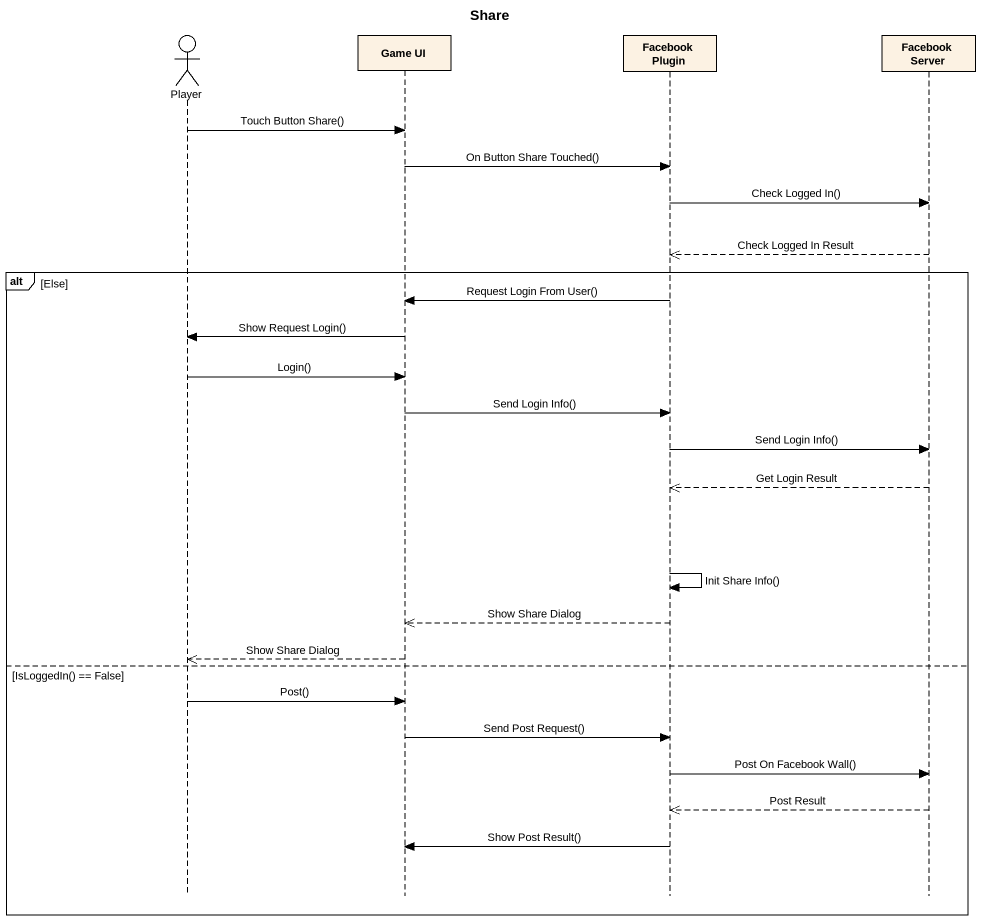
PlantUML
@startuml
title Share
hide footbox
actor Player
participant "Game UI" as Game_UI
participant "Facebook Plugin" as Facebook_Plugin
participant "Facebook Server" as Facebook_Server

Player -> Game_UI : Touch Button Share()
Game_UI -> Facebook_Plugin : On Button Share Touched()
Facebook_Plugin -> Facebook_Server : Check Logged In()
Facebook_Server -->> Facebook_Plugin : Check Logged In Result
alt Else
  Facebook_Plugin -> Game_UI : Request Login From User()
  Game_UI -> Player : Show Request Login()
  Player -> Game_UI : Login()
  Game_UI -> Facebook_Plugin : Send Login Info()
  Facebook_Plugin -> Facebook_Server : Send Login Info()
  Facebook_Server -->> Facebook_Plugin : Get Login Result
  Facebook_Plugin -> Facebook_Plugin : Init Share Info()
  Facebook_Plugin -->> Game_UI : Show Share Dialog
  Game_UI -->> Player : Show Share Dialog
else IsLoggedIn() == False
  Player -> Game_UI : Post()
  Game_UI -> Facebook_Plugin : Send Post Request()
  Facebook_Plugin -> Facebook_Server : Post On Facebook Wall()
  Facebook_Server -->> Facebook_Plugin : Post Result
  Facebook_Plugin -> Game_UI : Show Post Result()
end
@enduml
